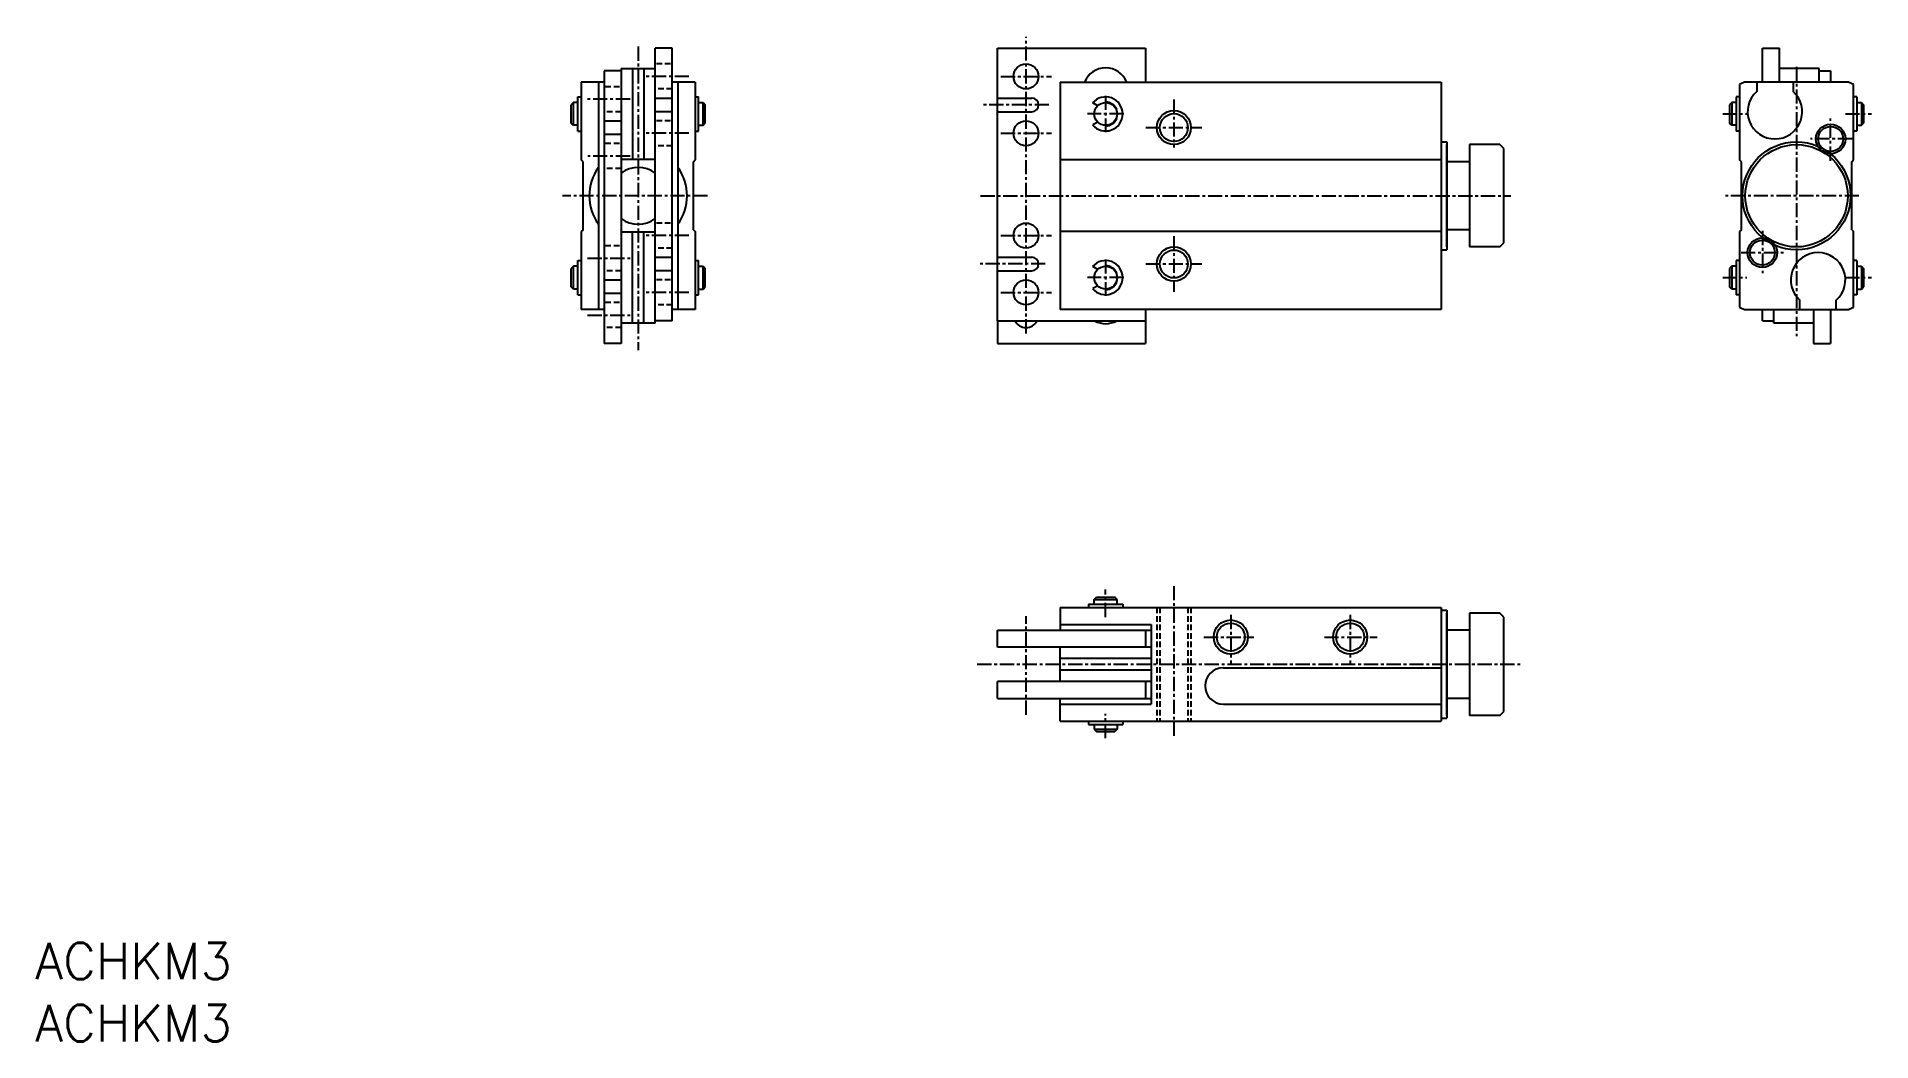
# Model space of a CAD drawing. Extents: x -55 to 106, y -29 to 60.
import ezdxf

# ---------------------------------------------------------------- set-up
doc = ezdxf.new("R2010")
doc.units = 0
doc.linetypes.add('CENTER', pattern=[2, 1.25, -0.25, 0.25, -0.25])
doc.linetypes.add('DASHED', pattern=[0.75, 0.5, -0.25])
doc.layers.get('0').update_dxf_attribs({"linetype": 'CONTINUOUS'})
doc.layers.add('CENTER', color=1, linetype='CENTER')
doc.styles.get("Standard").update_dxf_attribs({"font": 'txt.shx', "bigfont": 'bigfont.shx'})

msp = doc.modelspace()

# ---------------------------------------------------------------- linework, layer by layer
at = {"color": 7, "linetype": 'CONTINUOUS'}
for p, q in [((0.41, 58.83), (-1.09, 58.83)), ((-1.09, 34.63), (-1.09, 58.83)), ((0.41, 34.83), (0.41, 58.83)), ((29.01, 58.83), (42.01, 58.83)), ((29.01, 34.83), (29.01, 58.83)), ((42.01, 58.83), (42.01, 55.83)), ((96.25, 58.83), (97.75, 58.83)), ((96.25, 55.83), (96.25, 58.83)), ((97.75, 55.83), (97.75, 58.83)), ((-5.59, 56.83), (-5.59, 32.83)), ((-4.09, 56.83), (-5.59, 56.83)), ((-4.09, 57.03), (-1.09, 57.03)), ((-4.09, 57.03), (-4.09, 32.83)), ((-3.09, 57.03), (-3.09, 49.03)), ((-2.09, 57.03), (-2.09, 49.03)), ((101.25, 57.03), (97.75, 57.03)), ((101.25, 55.83), (101.25, 57.03)), ((101.25, 56.83), (102.25, 56.83)), ((102.25, 56.83), (102.25, 55.83)), ((-7.59, 55.83), (-7.59, 48.98)), ((-5.59, 55.83), (-7.59, 55.83)), ((-6.09, 55.83), (-6.09, 35.83)), ((2.41, 55.83), (0.41, 55.83)), ((0.91, 55.83), (0.91, 35.83)), ((2.41, 55.83), (2.41, 48.98)), ((34.51, 55.83), (68.01, 55.83)), ((34.51, 55.83), (34.51, 35.83)), ((68.01, 55.83), (68.01, 35.83)), ((94.25, 55.63), (94.25, 48.98)), ((103.84, 55.83), (94.67, 55.83)), ((95.75, 55.83), (95.75, 55.02)), ((98.95, 55.83), (98.95, 55.02)), ((104.25, 48.98), (104.25, 55.63)), ((-8.29, 54.03), (-8.49, 53.83)), ((-8.49, 52.23), (-8.49, 53.83)), ((-7.89, 54.03), (-8.29, 54.03)), ((-8.29, 52.03), (-8.29, 54.03)), ((-7.89, 51.53), (-7.89, 54.53)), ((-7.89, 54.53), (-7.59, 54.53)), ((-1.09, 54.43), (0.41, 54.43)), ((0.41, 53.23), (-1.09, 53.23)), ((2.41, 54.53), (2.71, 54.53)), ((2.71, 51.53), (2.71, 54.53)), ((2.71, 54.03), (3.11, 54.03)), ((3.11, 54.03), (3.31, 53.83)), ((3.11, 52.03), (3.11, 54.03)), ((3.31, 52.23), (3.31, 53.83)), ((29.01, 54.43), (32.01, 54.43)), ((29.01, 53.23), (32.01, 53.23)), ((37.81, 53.74), (37.37, 54)), ((38.51, 54.03), (38.51, 54.08)), ((39.48, 53.43), (39.44, 53.41)), ((93.55, 54.03), (93.35, 53.83)), ((93.35, 53.83), (93.35, 52.23)), ((93.55, 54.03), (93.55, 52.03)), ((93.95, 54.03), (93.55, 54.03)), ((93.95, 54.53), (93.95, 51.53)), ((94.25, 54.53), (93.95, 54.53)), ((104.55, 54.53), (104.25, 54.53)), ((104.55, 54.53), (104.55, 51.53)), ((104.55, 54.03), (104.95, 54.03)), ((104.95, 54.03), (105.15, 53.83)), ((104.95, 54.03), (104.95, 52.03)), ((105.15, 53.83), (105.15, 52.23)), ((-8.29, 52.03), (-8.49, 52.23)), ((-7.89, 52.03), (-8.29, 52.03)), ((-5.59, 52.43), (-4.09, 52.43)), ((2.71, 52.03), (3.11, 52.03)), ((3.11, 52.03), (3.31, 52.23)), ((37.81, 52.32), (37.37, 52.06)), ((38.51, 52.03), (38.51, 51.98)), ((39.48, 52.63), (39.44, 52.65)), ((93.55, 52.03), (93.35, 52.23)), ((93.95, 52.03), (93.55, 52.03)), ((104.55, 52.03), (104.95, 52.03)), ((104.95, 52.03), (105.15, 52.23)), ((-7.89, 51.53), (-7.59, 51.53)), ((-4.09, 51.23), (-5.59, 51.23)), ((2.41, 51.53), (2.71, 51.53)), ((68.01, 50.58), (68.51, 50.58)), ((68.51, 50.58), (68.51, 41.08)), ((68.51, 41.33), (68.51, 50.33)), ((73.16, 50.33), (70.51, 50.33)), ((70.51, 50.33), (70.51, 41.33)), ((73.51, 49.98), (73.16, 50.33)), ((94.25, 51.53), (93.95, 51.53)), ((104.55, 51.53), (104.25, 51.53)), ((-7.44, 48.83), (-7.59, 48.98)), ((-7.44, 42.83), (-7.44, 48.83)), ((-1.09, 49.03), (-4.09, 49.03)), ((2.26, 48.83), (2.41, 48.98)), ((2.26, 42.83), (2.26, 48.83)), ((68.01, 48.98), (34.51, 48.98)), ((70.51, 48.83), (68.51, 48.83)), ((73.51, 41.68), (73.51, 49.98)), ((94.4, 48.83), (94.25, 48.98)), ((94.4, 42.83), (94.4, 48.83)), ((104.1, 48.83), (104.25, 48.98)), ((104.1, 42.83), (104.1, 48.83)), ((-7.44, 42.83), (-7.59, 42.68)), ((-7.59, 42.68), (-7.59, 35.83)), ((-1.09, 42.63), (-4.09, 42.63)), ((-3.09, 34.63), (-3.09, 42.63)), ((-2.09, 34.63), (-2.09, 42.63)), ((2.26, 42.83), (2.41, 42.68)), ((2.41, 42.68), (2.41, 35.83)), ((68.01, 42.68), (34.51, 42.68)), ((70.51, 42.83), (68.51, 42.83)), ((94.4, 42.83), (94.25, 42.68)), ((94.25, 42.68), (94.25, 36.03)), ((104.1, 42.83), (104.25, 42.68)), ((104.25, 36.03), (104.25, 42.68)), ((-1.09, 40.43), (0.41, 40.43)), ((29.01, 40.43), (32.01, 40.43)), ((68.01, 41.08), (68.51, 41.08)), ((73.16, 41.33), (70.51, 41.33)), ((73.16, 41.33), (73.51, 41.68)), ((-8.29, 39.63), (-8.49, 39.43)), ((-8.49, 37.83), (-8.49, 39.43)), ((-7.89, 39.63), (-8.29, 39.63)), ((-8.29, 37.63), (-8.29, 39.63)), ((-7.89, 37.13), (-7.89, 40.13)), ((-7.89, 40.13), (-7.59, 40.13)), ((0.41, 39.23), (-1.09, 39.23)), ((2.41, 40.13), (2.71, 40.13)), ((2.71, 37.13), (2.71, 40.13)), ((2.71, 39.63), (3.11, 39.63)), ((3.11, 39.63), (3.31, 39.43)), ((3.11, 37.63), (3.11, 39.63)), ((3.31, 37.83), (3.31, 39.43)), ((29.01, 39.23), (32.01, 39.23)), ((37.81, 39.34), (37.37, 39.6)), ((38.51, 39.63), (38.51, 39.68)), ((39.48, 39.03), (39.44, 39.01)), ((93.55, 39.63), (93.35, 39.43)), ((93.35, 39.43), (93.35, 37.83)), ((93.95, 39.63), (93.55, 39.63)), ((93.55, 39.63), (93.55, 37.63)), ((93.95, 40.13), (93.95, 37.13)), ((94.25, 40.13), (93.95, 40.13)), ((104.55, 40.13), (104.25, 40.13)), ((104.55, 40.13), (104.55, 37.13)), ((104.55, 39.63), (104.95, 39.63)), ((104.95, 39.63), (105.15, 39.43)), ((104.95, 39.63), (104.95, 37.63)), ((105.15, 39.43), (105.15, 37.83)), ((-8.29, 37.63), (-8.49, 37.83)), ((-7.89, 37.63), (-8.29, 37.63)), ((-7.89, 37.13), (-7.59, 37.13)), ((-5.59, 38.43), (-4.09, 38.43)), ((-4.09, 37.23), (-5.59, 37.23)), ((2.41, 37.13), (2.71, 37.13)), ((2.71, 37.63), (3.11, 37.63)), ((3.11, 37.63), (3.31, 37.83)), ((37.81, 37.92), (37.37, 37.66)), ((38.51, 37.63), (38.51, 37.58)), ((39.48, 38.23), (39.44, 38.25)), ((93.55, 37.63), (93.35, 37.83)), ((93.95, 37.63), (93.55, 37.63)), ((94.25, 37.13), (93.95, 37.13)), ((104.55, 37.13), (104.25, 37.13)), ((104.55, 37.63), (104.95, 37.63)), ((104.95, 37.63), (105.15, 37.83)), ((-5.59, 35.83), (-7.59, 35.83)), ((2.41, 35.83), (0.41, 35.83)), ((68.01, 35.83), (34.51, 35.83)), ((42.01, 35.83), (42.01, 34.83)), ((94.67, 35.83), (103.84, 35.83)), ((96.25, 34.83), (96.25, 35.83)), ((97.25, 34.63), (97.25, 35.83)), ((99.55, 35.83), (99.55, 36.64)), ((100.75, 35.83), (100.75, 32.83)), ((102.25, 35.83), (102.25, 32.83)), ((102.75, 35.83), (102.75, 36.64)), ((-1.09, 34.63), (-4.09, 34.63)), ((0.41, 34.83), (-1.09, 34.83)), ((29.01, 34.83), (42.01, 34.83)), ((29.01, 34.83), (29.01, 32.83)), ((42.01, 34.83), (42.01, 32.83)), ((96.25, 34.83), (97.25, 34.83)), ((100.75, 34.63), (97.25, 34.63)), ((-4.09, 32.83), (-5.59, 32.83)), ((29.01, 32.83), (42.01, 32.83)), ((100.75, 32.83), (102.25, 32.83)), ((37.01, 9.91), (37.01, 9.61)), ((37.01, 9.91), (40.01, 9.91)), ((37.51, 10.31), (37.71, 10.51)), ((37.51, 9.91), (37.51, 10.31)), ((37.51, 10.31), (39.51, 10.31)), ((37.71, 10.51), (39.31, 10.51)), ((39.51, 10.31), (39.31, 10.51)), ((39.51, 9.91), (39.51, 10.31)), ((40.01, 9.91), (40.01, 9.61)), ((34.51, 9.61), (68.01, 9.61)), ((34.51, 9.61), (34.51, 7.61)), ((34.51, 8.11), (42.51, 8.11)), ((42.51, 8.11), (42.51, 1.11)), ((68.01, 9.61), (68.01, -0.39)), ((68.01, 9.36), (68.51, 9.36)), ((68.51, 9.36), (68.51, -0.14)), ((68.51, 0.11), (68.51, 9.11)), ((73.16, 9.11), (70.51, 9.11)), ((70.51, 9.11), (70.51, 0.11)), ((73.51, 8.76), (73.16, 9.11)), ((73.51, 0.46), (73.51, 8.76)), ((29.01, 6.11), (29.01, 7.61)), ((29.01, 7.61), (42.51, 7.61)), ((42.01, 7.61), (42.01, 6.11)), ((70.51, 7.61), (68.51, 7.61)), ((42.51, 6.11), (29.01, 6.11)), ((34.51, 3.11), (34.51, 6.11)), ((42.51, 5.11), (34.51, 5.11)), ((42.51, 4.11), (34.51, 4.11)), ((48.86, 4.31), (68.01, 4.31)), ((29.01, 1.61), (29.01, 3.11)), ((42.51, 3.11), (29.01, 3.11)), ((42.01, 3.11), (42.01, 1.61)), ((29.01, 1.61), (42.51, 1.61)), ((34.51, -0.39), (34.51, 1.61)), ((34.51, 1.11), (42.51, 1.11)), ((48.86, 1.11), (68.01, 1.11)), ((70.51, 1.61), (68.51, 1.61)), ((73.16, 0.11), (70.51, 0.11)), ((73.16, 0.11), (73.51, 0.46)), ((34.51, -0.39), (68.01, -0.39)), ((37.01, -0.39), (37.01, -0.69)), ((37.01, -0.69), (40.01, -0.69)), ((37.51, -0.69), (37.51, -1.09)), ((37.51, -1.09), (37.71, -1.29)), ((37.51, -1.09), (39.51, -1.09)), ((37.71, -1.29), (39.31, -1.29)), ((39.51, -1.09), (39.31, -1.29)), ((39.51, -0.69), (39.51, -1.09)), ((40.01, -0.39), (40.01, -0.69)), ((68.01, -0.14), (68.51, -0.14))]:
    msp.add_line(p, q, dxfattribs=at)
at = {"color": 3, "linetype": 'DASHED'}
for p, q in [((0.26, 57.43), (-1.09, 57.43)), ((-4.24, 55.43), (-5.59, 55.43)), ((0.41, 55.23), (-1.09, 55.23)), ((-4.09, 53.23), (-5.59, 53.23)), ((0.26, 52.43), (-1.09, 52.43)), ((-4.24, 50.43), (-5.59, 50.43)), ((0.41, 50.23), (-1.09, 50.23)), ((-4.09, 48.23), (-5.59, 48.23)), ((0.26, 43.43), (-1.09, 43.43)), ((-4.24, 41.43), (-5.59, 41.43)), ((0.41, 41.23), (-1.09, 41.23)), ((-4.09, 39.23), (-5.59, 39.23)), ((0.26, 38.43), (-1.09, 38.43)), ((-4.24, 36.43), (-5.59, 36.43)), ((0.41, 36.23), (-1.09, 36.23)), ((-4.09, 34.23), (-5.59, 34.23)), ((43.01, 9.61), (43.01, -0.39)), ((43.28, 9.61), (43.28, -0.39)), ((45.74, 9.61), (45.74, -0.39)), ((46.01, 9.61), (46.01, -0.39))]:
    msp.add_line(p, q, dxfattribs=at)
at = {"color": 7, "linetype": 'CONTINUOUS'}
for centre, radius in [((31.51, 56.33), 1.1), ((38.51, 53.03), 1), ((38.51, 53.03), 1), ((38.51, 53.03), 1), ((31.51, 51.33), 1.1), ((44.51, 51.83), 1.23), ((102.25, 50.83), 1.1), ((99.25, 45.83), 4.75), ((99.25, 45.83), 4.5), ((31.51, 42.33), 1.1), ((44.51, 39.83), 1.23), ((96.25, 40.83), 1.1), ((38.51, 38.63), 1), ((38.51, 38.63), 1), ((38.51, 38.63), 1), ((31.51, 37.33), 1.1), ((49.51, 7.01), 1.23), ((60.01, 7.01), 1.23)]:
    msp.add_circle(centre, radius, dxfattribs=at)
at = {"color": 3, "linetype": 'CONTINUOUS'}
for centre, radius in [((44.51, 51.83), 1.5), ((102.25, 50.83), 1.3), ((96.25, 40.83), 1.3), ((44.51, 39.83), 1.5), ((49.51, 7.01), 1.5), ((60.01, 7.01), 1.5)]:
    msp.add_circle(centre, radius, dxfattribs=at)
at = {"color": 7, "linetype": 'CONTINUOUS'}
for centre, radius, start, end in [((38.51, 55.08), 2, 22.0243, 157.9757), ((99.25, 45.83), 11, 114.62, 117.0357), ((97.35, 53.23), 2.4, 131.8103, 48.1897), ((99.25, 45.83), 11, 62.9643, 65.38), ((32.01, 53.83), 0.6, 270, 90), ((38.51, 53.03), 1.5, 220.2603, 139.7397), ((38.51, 53.03), 1.05, 22.3927, 90), ((38.51, 53.03), 1.05, 270, 337.6073), ((-2.59, 45.83), 4.3, 144.484, 215.516), ((-2.59, 45.83), 2.5, 53.1301, 126.8699), ((-2.59, 45.83), 4.3, 324.484, 35.516), ((-2.59, 45.83), 2.5, 233.1301, 306.8699), ((32.01, 39.83), 0.6, 270, 90), ((101.15, 38.43), 2.4, 311.8103, 228.1897), ((38.51, 38.63), 1.5, 220.2603, 139.7397), ((38.51, 38.63), 1.05, 22.3927, 90), ((38.51, 38.63), 1.05, 270, 337.6073), ((99.25, 45.83), 11, 242.9643, 245.38), ((99.25, 45.83), 11, 294.62, 297.0357), ((31.51, 35.33), 1.1, 207.0357, 332.9643), ((38.51, 36.58), 2, 241.045, 298.955), ((48.86, 2.71), 1.6, 90, 270)]:
    msp.add_arc(centre, radius, start, end, dxfattribs=at)
at = {"layer": 'CENTER', "color": 1, "linetype": 'CENTER'}
for p, q in [((31.51, 33.72), (31.51, 59.83)), ((-2.59, 58.96), (-2.59, 32.25)), ((99.25, 57.19), (99.25, 33.48)), ((1.87, 56.33), (-1.92, 56.33)), ((29.3, 56.33), (33.76, 56.33)), ((-3.31, 54.33), (-7.04, 54.33)), ((33.52, 53.83), (27.59, 53.83)), ((38.51, 54.63), (38.51, 51.43)), ((44.51, 54.29), (44.51, 50.07)), ((40.11, 53.03), (36.91, 53.03)), ((42.05, 51.83), (46.97, 51.83)), ((42.05, 51.83), (46.97, 51.83)), ((92.76, 53.03), (94.89, 53.03)), ((102.25, 48.92), (102.25, 52.64)), ((102.25, 48.92), (102.25, 52.64)), ((103.55, 53.03), (105.83, 53.03)), ((1.87, 51.33), (-1.92, 51.33)), ((29.3, 51.33), (33.76, 51.33)), ((104.14, 50.83), (100.47, 50.83)), ((-3.31, 49.33), (-7.02, 49.33)), ((3.49, 45.83), (-9.25, 45.83)), ((27.51, 45.83), (74.12, 45.83)), ((104.74, 45.83), (93.01, 45.83)), ((1.87, 42.33), (-1.92, 42.33)), ((29.3, 42.33), (33.76, 42.33)), ((44.51, 42.29), (44.51, 37.37)), ((44.51, 42.29), (44.51, 37.37)), ((96.25, 42.74), (96.25, 39.02)), ((-7.04, 40.33), (-3.26, 40.33)), ((94.37, 40.83), (98.35, 40.83)), ((33.2, 39.83), (27.47, 39.83)), ((38.51, 40.23), (38.51, 37.03)), ((42.05, 39.83), (46.97, 39.83)), ((42.05, 39.83), (46.97, 39.83)), ((1.87, 37.33), (-1.92, 37.33)), ((29.3, 37.33), (33.76, 37.33)), ((40.11, 38.63), (36.91, 38.63)), ((92.76, 38.63), (94.89, 38.63)), ((103.55, 38.63), (105.83, 38.63)), ((-7.04, 35.33), (-3.26, 35.33)), ((44.51, 11.5), (44.51, -1.67)), ((38.51, 8.76), (38.51, 11.18)), ((31.51, 0.18), (31.51, 8.84)), ((49.51, 8.96), (49.51, 4.61)), ((60.01, 8.96), (60.01, 4.61)), ((47.14, 7.01), (51.54, 7.01)), ((57.74, 7.01), (62.39, 7.01)), ((27.21, 4.61), (75.03, 4.61)), ((38.51, -1.89), (38.51, 0.24))]:
    msp.add_line(p, q, dxfattribs=at)

# ---------------------------------------------------------------- texts
at = {"color": 7, "linetype": 'CONTINUOUS'}
for p in [(-55.61, -23.1), (-55.61, -28.56)]:
    msp.add_text('ACHKM3', height=3.2, dxfattribs=at).set_placement(p)

doc.saveas('drawing.dxf')
